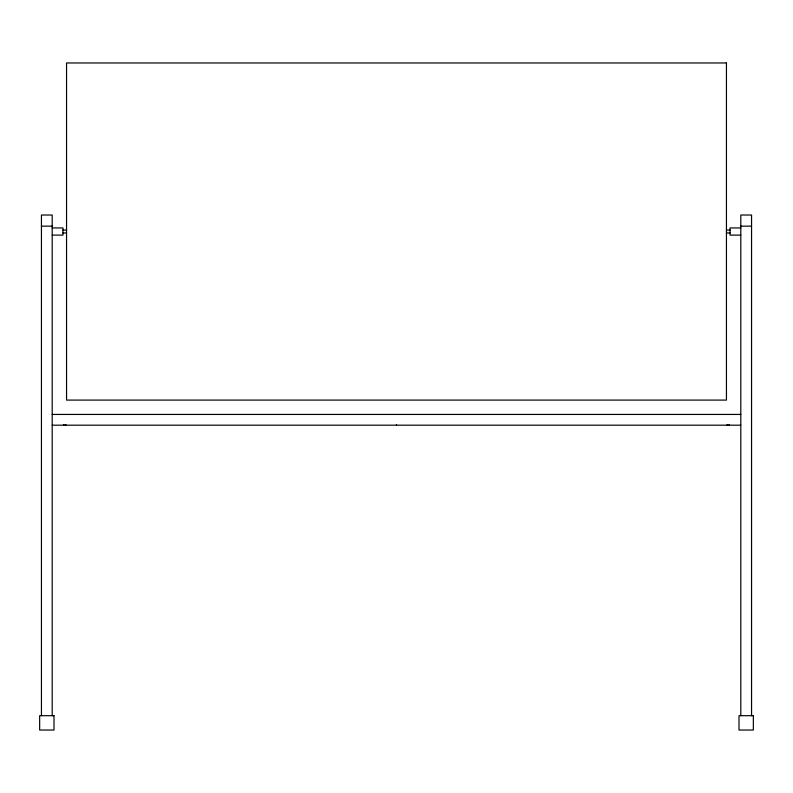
<?xml version="1.0" encoding="UTF-8"?>
<svg xmlns="http://www.w3.org/2000/svg" width="793" height="793" viewBox="0 0 793 793"><rect width="100%" height="100%" fill="white"/><g stroke="black" fill="none" stroke-linecap="round" stroke-linejoin="round"><path stroke-width="1.19" d="M41.444 226.144L52.199 226.144M740.801 226.144L751.556 226.144M52.199 227.938L62.964 227.938L62.964 235.115L52.199 235.115M740.801 227.938L730.036 227.938L730.036 235.115L740.801 235.115M62.964 230.089L66.553 230.089M726.447 230.089L730.036 230.089M62.964 232.964L66.553 232.964M726.447 232.964L730.036 232.964M52.199 414.432L740.801 414.432M52.199 425.187L740.801 425.187M751.556 715.692L751.556 215.022L740.801 215.022L740.801 715.692M727.171 424.473L727.171 425.187M396.5 424.473L396.5 425.187M65.829 424.473L65.829 425.187M52.199 715.692L52.199 215.022L41.444 215.022L41.444 715.692M729.51 424.661A1.794 1.794 0 0 1 728.242 425.187M64.758 425.187A1.794 1.794 0 0 1 63.49 424.661M726.447 62.964L66.553 62.964L66.553 400.088L726.447 400.088L726.447 62.964M53.993 715.692L39.65 715.692L39.65 730.036L53.993 730.036L53.993 715.692M753.35 715.692L739.007 715.692L739.007 730.036L753.35 730.036L753.35 715.692"/></g></svg>
